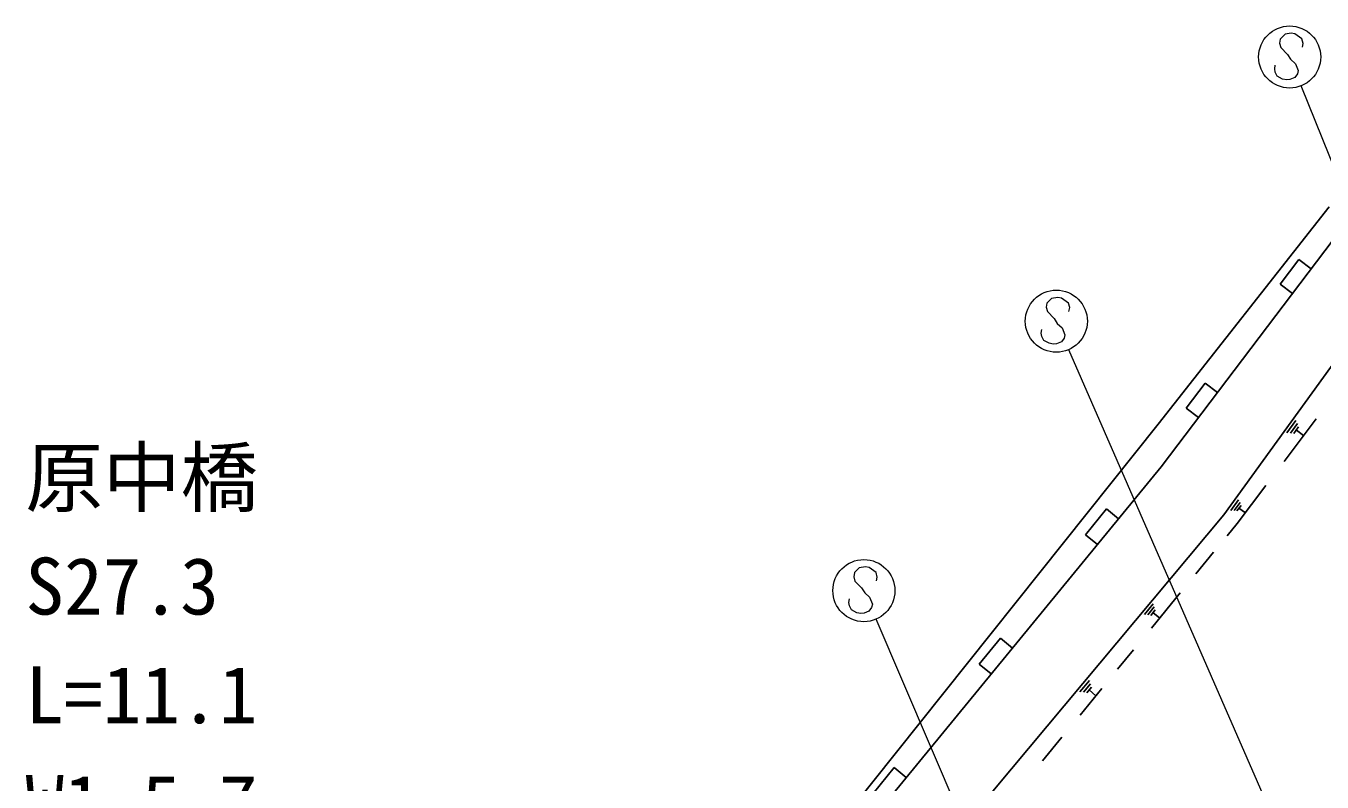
# Model space of a CAD drawing. Units: millimetres, scale not verified. Extents: x 40000 to 680000, y 20000 to 380000.
# Drawn here: x 239836 to 281606, y 292893 to 317242 of the extents above; entities that cross this region are included whole.
import ezdxf
from ezdxf.enums import TextEntityAlignment as Align

# ---------------------------------------------------------------- set-up
doc = ezdxf.new("R2010")
doc.units = ezdxf.units.MM
doc.header["$LTSCALE"] = 1000
doc.layers.add('M-BGD', color=7, linetype='Continuous', lineweight=25)
doc.layers.add('M-STR-STRC', color=7, linetype='Continuous', lineweight=13)
doc.layers.add('M-STR-STR1', color=1, linetype='Continuous')
doc.styles.add('ＭＳ ゴシック', font='')
doc.styles.get('ＭＳ ゴシック').set_extended_font_data('MS Gothic')

msp = doc.modelspace()

# ---------------------------------------------------------------- linework, layer by layer
at = {"layer": 'M-BGD'}
for p, q in [((276327, 304423), (281836, 311421)), ((282463, 311017), (276418, 303041)), ((280251, 308926), (280855, 309724)), ((280855, 309724), (281254, 309422)), ((278438, 301501), (284230, 309506)), ((280251, 308926), (280649, 308624)), ((277228, 304938), (277833, 305736)), ((277833, 305736), (278231, 305434)), ((277228, 304938), (277627, 304636)), ((280380, 303217), (281417, 304586)), ((280470, 304143), (280757, 304537)), ((265620, 291022), (276327, 304423)), ((280590, 304131), (280809, 304436)), ((280700, 304121), (280850, 304327)), ((281012, 304052), (280781, 304228)), ((276418, 303041), (266155, 290542)), ((278868, 301220), (279796, 302446)), ((273979, 300858), (274663, 301692)), ((274663, 301692), (275049, 301374)), ((278670, 301641), (278917, 301982)), ((278770, 301633), (278961, 301892)), ((278860, 301626), (278994, 301795)), ((279134, 301565), (278928, 301715)), ((267924, 288940), (278438, 301501)), ((278542, 300822), (278868, 301220)), ((273979, 300858), (274365, 300541)), ((277537, 299598), (278107, 300292)), ((276105, 297853), (277036, 298987)), ((275886, 298285), (276165, 298630)), ((275987, 298277), (276197, 298532)), ((276085, 298258), (276230, 298435)), ((276364, 298176), (276162, 298346)), ((270558, 296692), (271242, 297525)), ((271242, 297525), (271629, 297208)), ((275018, 296529), (275529, 297151)), ((270558, 296692), (270944, 296375)), ((273794, 295797), (274107, 296166)), ((273806, 295052), (274503, 295901)), ((273914, 295785), (274148, 296057)), ((274022, 295765), (274179, 295949)), ((274319, 295669), (274101, 295862)), ((272598, 293579), (273223, 294341)), ((267137, 292526), (267821, 293359)), ((267821, 293359), (268208, 293042))]:
    msp.add_line(p, q, dxfattribs=at)
at = {"layer": 'M-STR-STRC'}
for p, q in [((280256, 316821), (280234, 316691)), ((280234, 316691), (280273, 316553)), ((280412, 316979), (280256, 316821)), ((280613, 317009), (280412, 316979)), ((280731, 316984), (280613, 317009)), ((280955, 316822), (280731, 316984)), ((280993, 316681), (280955, 316822)), ((280970, 316554), (280993, 316681)), ((280273, 316553), (280491, 316327)), ((280491, 316327), (280593, 316174)), ((280079, 315857), (280098, 315977)), ((280099, 315749), (280079, 315857)), ((280593, 316174), (280748, 316027)), ((280748, 316027), (280836, 315807)), ((280836, 315807), (280810, 315699)), ((280161, 315625), (280099, 315749)), ((280334, 315531), (280161, 315625)), ((280466, 315507), (280334, 315531)), ((280570, 315517), (280466, 315507)), ((280726, 315581), (280570, 315517)), ((280810, 315699), (280726, 315581)), ((288791, 295775), (280935, 315314)), ((272735, 308312), (272713, 308182)), ((272890, 308470), (272735, 308312)), ((273091, 308500), (272890, 308470)), ((273210, 308475), (273091, 308500)), ((273434, 308312), (273210, 308475)), ((273472, 308171), (273434, 308312)), ((272713, 308182), (272752, 308043)), ((272752, 308043), (272969, 307818)), ((273448, 308045), (273472, 308171)), ((272557, 307348), (272577, 307468)), ((272969, 307818), (273072, 307665)), ((273072, 307665), (273227, 307518)), ((273227, 307518), (273314, 307298)), ((272577, 307240), (272557, 307348)), ((272640, 307116), (272577, 307240)), ((272813, 307022), (272640, 307116)), ((272945, 306997), (272813, 307022)), ((273048, 307007), (272945, 306997)), ((273205, 307072), (273048, 307007)), ((273289, 307190), (273205, 307072)), ((273314, 307298), (273289, 307190)), ((281055, 289405), (273442, 306817)), ((266533, 299636), (266512, 299506)), ((266512, 299506), (266550, 299367)), ((266689, 299794), (266533, 299636)), ((266890, 299824), (266689, 299794)), ((267008, 299799), (266890, 299824)), ((267233, 299636), (267008, 299799)), ((267271, 299495), (267233, 299636)), ((267247, 299369), (267271, 299495)), ((266550, 299367), (266768, 299142)), ((266768, 299142), (266871, 298989)), ((266356, 298672), (266376, 298792)), ((266376, 298564), (266356, 298672)), ((266871, 298989), (267025, 298842)), ((267025, 298842), (267113, 298622)), ((266439, 298440), (266376, 298564)), ((266611, 298346), (266439, 298440)), ((266743, 298321), (266611, 298346)), ((266847, 298332), (266743, 298321)), ((267004, 298396), (266847, 298332)), ((267087, 298514), (267004, 298396)), ((267113, 298622), (267087, 298514)), ((273900, 282612), (267234, 298138))]:
    msp.add_line(p, q, dxfattribs=at)
for centre in [(280562, 316242), (273041, 307733), (266840, 299057)]:
    msp.add_circle(centre, 1000, dxfattribs=at)

# ---------------------------------------------------------------- texts
at = {"layer": 'M-STR-STR1', "style": 'ＭＳ ゴシック'}
for s, p in [('原中橋', (239819, 301237)), ('S27.3', (239819, 297737)), ('L=11.1', (239819, 294237)), ('W1=5.7', (239819, 290737))]:
    msp.add_text(s, height=1833, dxfattribs=at).set_placement(p, align=Align.BOTTOM_LEFT)

doc.saveas('drawing.dxf')
